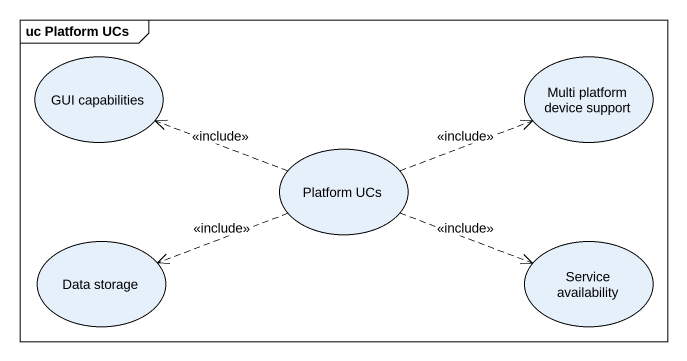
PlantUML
@startuml
mainframe uc Platform UCs
usecase "GUI capabilities" as GUI_capabilities
usecase "Multi platform device support" as Multi_platform_device
usecase "Platform UCs" as Platform_UCs
usecase "Data storage" as Data_storage
usecase "Service availability" as Service_availability
Platform_UCs .left.> GUI_capabilities : <<include>>
Platform_UCs .right.> Multi_platform_device : <<include>>
Platform_UCs .left.> Data_storage : <<include>>
Platform_UCs .right.> Service_availability : <<include>>
@enduml
